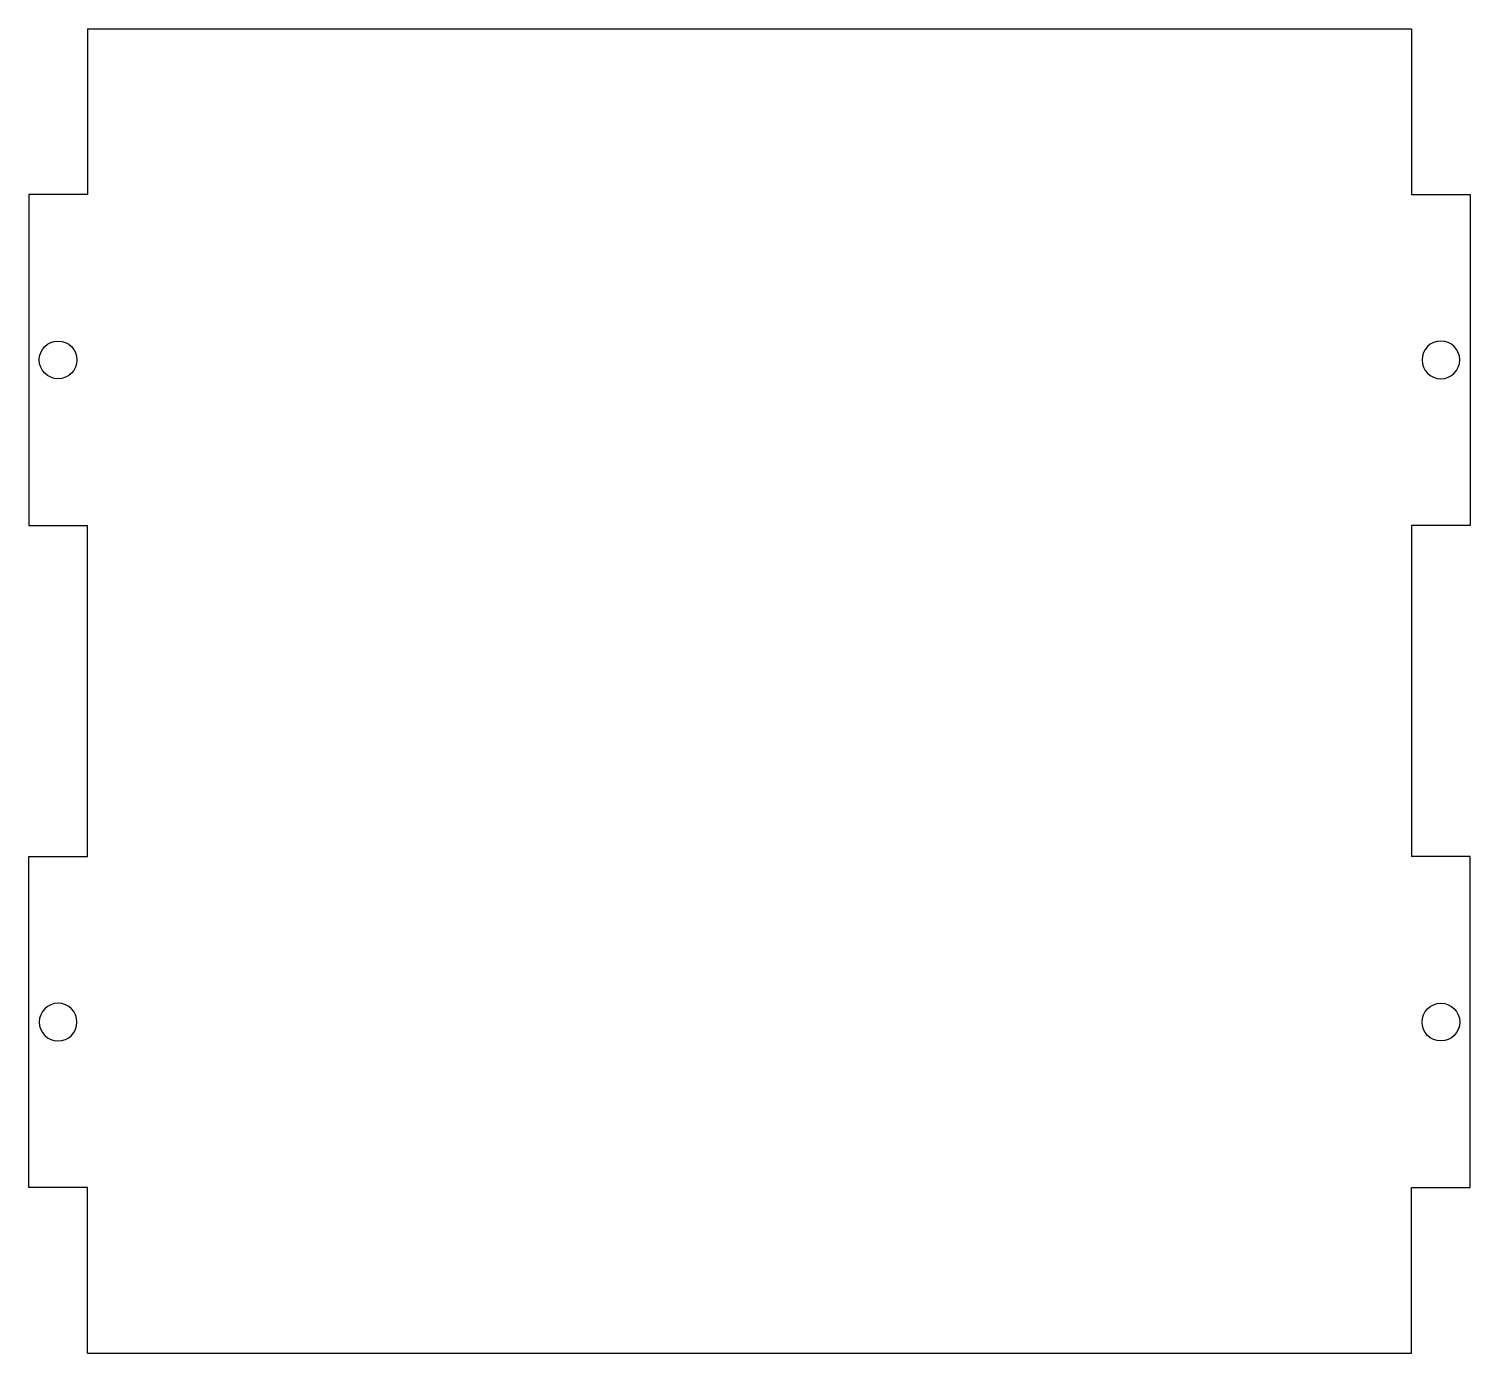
# Model space of a CAD drawing. Extents: x -2.18 to 2.18, y -2 to 2.
import ezdxf

# ---------------------------------------------------------------- set-up
doc = ezdxf.new("R2010")
doc.units = 0
doc.header["$MEASUREMENT"] = 0
doc.layers.add('VISIBLE', color=7, linetype='CONTINUOUS')

msp = doc.modelspace()

# ---------------------------------------------------------------- linework, layer by layer
at = {"layer": 'VISIBLE'}
for p, q in [((-2, 2, 0.177), (2, 2, 0.177)), ((-2, 2, 0.177), (-2, 1.5, 0.177)), ((2, 2, 0.177), (2, 1.5, 0.177)), ((-2, 1.5, 0.177), (-2.177, 1.5, 0.177)), ((-2.177, 1.5, 0.177), (-2.177, 0.5, 0.177)), ((2, 1.5, 0.177), (2.177, 1.5, 0.177)), ((2.177, 1.5, 0.177), (2.177, 0.5, 0.177)), ((-2.177, 0.5, 0.177), (-2, 0.5, 0.177)), ((-2, -0.5, 0.177), (-2, 0.5, 0.177)), ((2, 0.5, 0.177), (2, -0.5, 0.177)), ((2.177, 0.5, 0.177), (2, 0.5, 0.177)), ((-2.177, -0.5, 0.177), (-2, -0.5, 0.177)), ((-2.177, -1.5, 0.177), (-2.177, -0.5, 0.177)), ((2.177, -0.5, 0.177), (2, -0.5, 0.177)), ((2.177, -1.5, 0.177), (2.177, -0.5, 0.177)), ((-2, -1.5, 0.177), (-2.177, -1.5, 0.177)), ((-2, -2, 0.177), (-2, -1.5, 0.177)), ((2, -2, 0.177), (2, -1.5, 0.177)), ((2, -1.5, 0.177), (2.177, -1.5, 0.177)), ((-2, -2, 0.177), (2, -2, 0.177))]:
    msp.add_line(p, q, dxfattribs=at)
for centre in [(-2.0885, 1, 0.177), (2.0885, -1, 0.177)]:
    msp.add_circle(centre, 0.057, dxfattribs=at)
at = {"layer": 'VISIBLE', "extrusion": (0, 0, -1)}
for centre in [(-2.0885, 1, -0.177), (2.0885, -1, -0.177)]:
    msp.add_circle(centre, 0.057, dxfattribs=at)

doc.saveas('drawing.dxf')
